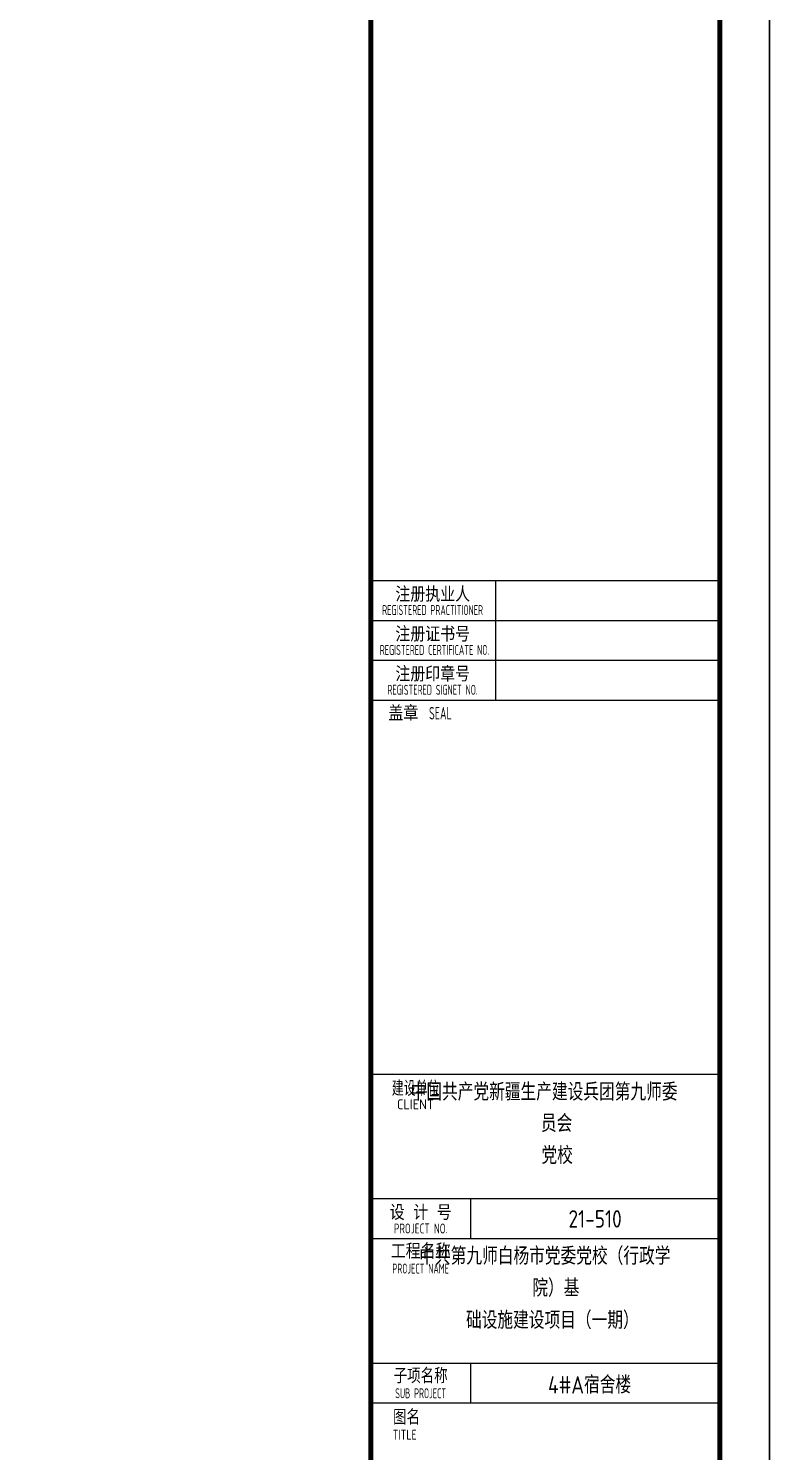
# Model space of a CAD drawing. Extents: x 0 to 2972856, y -1269770 to 0.
# Drawn here: x 2805692 to 2827996, y -1233382 to -1190551 of the extents above; entities that cross this region are included whole.
import ezdxf
from ezdxf.enums import TextEntityAlignment as Align

# ---------------------------------------------------------------- set-up
doc = ezdxf.new("R2010")
doc.units = 0
doc.header["$LTSCALE"] = 1000
doc.linetypes.add('接地线', pattern=[1.35002, 0.5, -1e-05, 1e-05, 0.5, -0.125, 0.1, -0.125])
for name, color, linetype in [('BTTK', 7, 'Continuous'), ('PUB_TITLE', 7, 'Continuous'), ('电-线路-接地网', 6, '接地线')]:
    doc.layers.add(name, color=color, linetype=linetype)
doc.layers.add('yichutu', color=7, linetype='Continuous', true_color=0xffffff, plot=False)
doc.styles.add('HZ(TK)', font='geniso.shx', dxfattribs={"width": 0.9, "bigfont": 'hztxt.shx'})

# ---------------------------------------------------------------- blocks, each defined once
blk = doc.blocks.new('vhtemplate_2020年新竖式图框_A0')
at = {"layer": 'BTTK'}
for p, q in [((1179, 321.01), (1109, 321.01)), ((1134, 321.01), (1134, 297.01)), ((1179, 313.01), (1109, 313.01)), ((1179, 305.01), (1109, 305.01)), ((1179, 305.01), (1109, 305.01)), ((1134, 305.01), (1134, 297.01)), ((1179, 297.01), (1109, 297.01)), ((1179, 222), (1109, 222)), ((1179, 197), (1109, 197)), ((1129, 197), (1129, 189)), ((1179, 189), (1109, 189)), ((1179, 164), (1109, 164)), ((1109, 164), (1109, 156)), ((1129, 164), (1129, 156)), ((1179, 156), (1109, 156))]:
    blk.add_line(p, q, dxfattribs=at)
at = {"layer": 'PUB_TITLE', "color": 7}
blk.add_lwpolyline([(0, 0), (1189, 0), (1189, 841), (0, 841)], close=True, dxfattribs=at)
at = {"layer": 'PUB_TITLE', "const_width": 1}
blk.add_lwpolyline([(25, 10), (1179, 10), (1179, 831), (25, 831)], close=True, dxfattribs=at)
blk.add_lwpolyline([(1109, 10), (1109, 831)], dxfattribs=at)
at = {"layer": 'BTTK', "style": 'HZ(TK)'}
for s, height, p in [('注册执业人', 3, (1121.42, 318.32)), ('注册证书号', 3, (1121.42, 310.32)), ('注册印章号', 3, (1121.42, 302.32)), ('CLIENT', 2, (1117.95, 215.99)), ('设 计 号', 3, (1119, 194.28)), ('工程名称', 3, (1119, 186.52))]:
    blk.add_text(s, height=height, dxfattribs=at).set_placement(p, align=Align.MIDDLE_CENTER)
for s, height, width, p in [('REGISTERED PRACTITIONER', 2, 0.65, (1121.39, 315.16)), ('REGISTERED CERTIFICATE NO.', 2, 0.65, (1121.78, 307.16)), ('REGISTERED SIGNET NO.', 2, 0.65, (1121.39, 299.16)), ('建设单位', 3, 0.8, (1118.01, 219.17)), ('PROJECT NO.', 2, 0.75, (1119, 191.07)), ('PROJECT NAME', 2, 0.65, (1119, 183.03)), ('子项名称', 3, 0.9, (1119, 161.52)), ('SUB PROJECT', 2, 0.65, (1119, 158.01))]:
    blk.add_text(s, height=height, dxfattribs=dict(at, width=width)).set_placement(p, align=Align.MIDDLE_CENTER)
at = {"layer": 'BTTK', "color": 1, "style": 'HZ(TK)'}
blk.add_text('盖章  ', height=3, dxfattribs=at).set_placement((1117.25, 294.46), align=Align.MIDDLE_CENTER)
at = {"layer": 'BTTK', "color": 1, "style": 'HZ(TK)', "width": 0.65}
blk.add_text('SEAL', height=2.5, dxfattribs=at).set_placement((1122.96, 294.46), align=Align.MIDDLE_CENTER)
at = {"layer": 'BTTK', "style": 'HZ(TK)'}
for s, height, width, p in [('图名', 3, 0.9, (1113.46, 153.22)), ('TITLE', 2, 0.8, (1113.4, 149.68))]:
    blk.add_text(s, height=height, dxfattribs=dict(at, width=width)).set_placement(p, align=Align.MIDDLE_LEFT)
at = {"layer": 'BTTK', "color": 4, "style": 'HZ(TK)', "width": 0.9}
for tag, p in [('合作单位', (1144, 743.5)), ('建设单位', (1144, 209.5)), ('工程名称', (1144, 176.5)), ('子项名称', (1154, 160)), ('图纸名称', (1144, 141))]:
    blk.add_attdef(tag, text='', height=3.5, dxfattribs=at).set_placement(p, align=Align.MIDDLE_CENTER)
for tag, p in [('注册证书号', (1156.5, 309.01)), ('注册印章号', (1156.5, 301.01)), ('设计号', (1154, 193)), ('图别', (1137.75, 34)), ('图号', (1170.25, 34)), ('版本号', (1137.75, 26)), ('日期', (1170.25, 26))]:
    blk.add_attdef(tag, text='', height=3.5, dxfattribs=at).set_placement(p, align=Align.MIDDLE)
blk = doc.blocks.new('yct-1189-841-178350-126150-150-0.0')
at = {"layer": 'yichutu', "color": 7, "linetype": 'ByBlock', "true_color": 0xffffff}
blk.add_lwpolyline([(0, 0), (0, 126150), (178350, 126150), (178350, 0)], close=True, dxfattribs=at)

msp = doc.modelspace()

# ---------------------------------------------------------------- block references
at = {"layer": 'yichutu', "linetype": 'ByBlock'}
msp.add_blockref('yct-1189-841-178350-126150-150-0.0', (2649646, -1255330), dxfattribs=at)
at = {"layer": '电-线路-接地网', "linetype": 'ByBlock'}
ref = msp.add_blockref('vhtemplate_2020年新竖式图框_A0', (2649646, -1255330), dxfattribs=dict(at, xscale=150, yscale=150, zscale=150))
ref.add_attrib('建设单位_001', '中国共产党新疆生产建设兵团第九师委', (2817194, -1222821), dxfattribs={"layer": 'BTTK', "color": 4, "height": 525, "style": 'HZ(TK)', "width": 0.9})
ref.add_attrib('工程名称_001', '中共第九师白杨市党委党校（行政学', (2817454, -1227761), dxfattribs={"layer": 'BTTK', "color": 4, "height": 525, "style": 'HZ(TK)', "width": 0.9})
ref.add_attrib('子项名称_001', '4#A宿舍楼', (2821330, -1231638), dxfattribs={"layer": 'BTTK', "color": 4, "height": 525, "style": 'HZ(TK)', "width": 0.9})
ref.add_attrib('设计号', '21-510', dxfattribs={"layer": 'BTTK', "color": 4, "height": 525, "style": 'HZ(TK)', "width": 0.9}).set_placement((2822746, -1226380), align=Align.MIDDLE)
ref.add_attrib('建设单位_002', '员会', (2821116, -1223768), dxfattribs={"layer": 'BTTK', "color": 4, "height": 525, "style": 'HZ(TK)', "width": 0.9})
ref.add_attrib('建设单位_003', '党校', (2821131, -1224731), dxfattribs={"layer": 'BTTK', "color": 4, "height": 525, "style": 'HZ(TK)', "width": 0.9})
ref.add_attrib('工程名称_002', '院）基', (2820856, -1228723), dxfattribs={"layer": 'BTTK', "color": 4, "height": 525, "style": 'HZ(TK)', "width": 0.9})
ref.add_attrib('工程名称_003', '础设施建设项目（一期）', (2818861, -1229691), dxfattribs={"layer": 'BTTK', "color": 4, "height": 525, "style": 'HZ(TK)', "width": 0.9})

doc.saveas('drawing.dxf')
